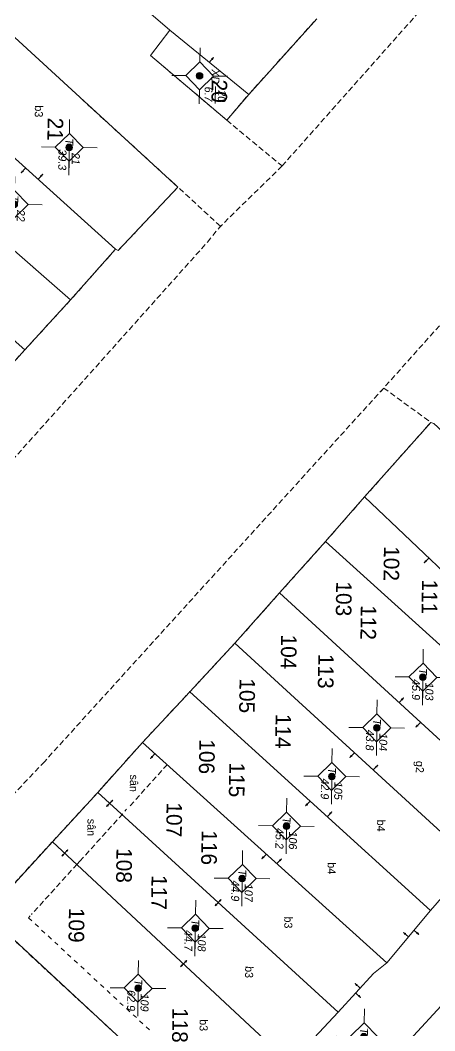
# Model space of a CAD drawing. Extents: x 601689 to 602595, y 1189742 to 1190763.
# Drawn here: x 602207.21 to 602225.83, y 1190360.97 to 1190406.31 of the extents above; entities that cross this region are included whole.
import ezdxf
from ezdxf.enums import TextEntityAlignment as Align

# ---------------------------------------------------------------- set-up
doc = ezdxf.new("R2010")
doc.units = 0
doc.header["$MEASUREMENT"] = 0
doc.linetypes.add('HIDDEN', pattern=[0.375, 0.25, -0.125])
for name, color, linetype in [('10', 250, 'Continuous'), ('11', 7, 'Continuous'), ('13', 7, 'Continuous'), ('14', 7, 'Continuous'), ('15', 7, 'Continuous'), ('16', 7, 'Continuous'), ('22', 7, 'Continuous'), ('53', 7, 'Continuous')]:
    doc.layers.add(name, color=color, linetype=linetype)
doc.layers.get('0').off()
doc.styles.add('TXT', font='vnshx.shx')

# ---------------------------------------------------------------- blocks, each defined once
blk = doc.blocks.new('NH3R')
at = {"layer": '16', "color": 7, "linetype": 'Continuous', "lineweight": 0}
for p, q in [((0, 0), (0.297, -0.005)), ((0.297, -0.005), (0.186, 0.031)), ((0.297, -0.005), (0.189, -0.033))]:
    blk.add_line(p, q, dxfattribs=at)
blk = doc.blocks.new('NH3')
at = {"layer": '16', "color": 7, "linetype": 'Continuous', "lineweight": 0}
for p, q in [((-0.199, -0.002), (-0.113, 0.021)), ((0.197, -0.012), (0.107, 0.015)), ((-0.199, -0.002), (0.197, -0.012)), ((-0.199, -0.002), (-0.116, -0.035)), ((0.197, -0.012), (0.104, -0.027))]:
    blk.add_line(p, q, dxfattribs=at)
blk = doc.blocks.new('*M1201120112011201')
at = {"layer": '13', "color": 3, "linetype": 'Continuous', "lineweight": 0}
blk.add_line((602462.049, 1189888.684), (602463.069, 1189888.684), dxfattribs=at)
at = {"layer": '13', "color": 3, "linetype": 'Continuous', "lineweight": 0, "style": 'TXT', "oblique": 7.6055}
for s, p in [('103', (602462.199, 1189888.984)), ('45.9', (602462.049, 1189888.384))]:
    blk.add_text(s, height=0.36, dxfattribs=at).set_placement(p, align=Align.MIDDLE_LEFT)
blk.add_text('T', height=0.36, dxfattribs=at).set_placement((602461.852, 1189888.684), align=Align.MIDDLE_RIGHT)
blk = doc.blocks.new('*M1204120412041204')
at = {"layer": '13', "color": 3, "linetype": 'Continuous', "lineweight": 0}
blk.add_line((602464.349, 1189886.646), (602465.369, 1189886.646), dxfattribs=at)
at = {"layer": '13', "color": 3, "linetype": 'Continuous', "lineweight": 0, "style": 'TXT', "oblique": 7.6055}
for s, p in [('104', (602464.499, 1189886.946)), ('43.8', (602464.349, 1189886.346))]:
    blk.add_text(s, height=0.36, dxfattribs=at).set_placement(p, align=Align.MIDDLE_LEFT)
blk.add_text('T', height=0.36, dxfattribs=at).set_placement((602464.152, 1189886.646), align=Align.MIDDLE_RIGHT)
blk = doc.blocks.new('*M1205120512051205')
at = {"layer": '13', "color": 3, "linetype": 'Continuous', "lineweight": 0}
blk.add_line((602478.219, 1189886.272), (602479.239, 1189886.272), dxfattribs=at)
at = {"layer": '13', "color": 3, "linetype": 'Continuous', "lineweight": 0, "style": 'TXT', "oblique": 7.6055}
for s, p in [('110', (602478.369, 1189886.572)), ('45.9', (602478.219, 1189885.972))]:
    blk.add_text(s, height=0.36, dxfattribs=at).set_placement(p, align=Align.MIDDLE_LEFT)
blk.add_text('T', height=0.36, dxfattribs=at).set_placement((602478.022, 1189886.272), align=Align.MIDDLE_RIGHT)
blk = doc.blocks.new('*M1208120812081208')
at = {"layer": '13', "color": 3, "linetype": 'Continuous', "lineweight": 0}
blk.add_line((602466.562, 1189884.658), (602467.582, 1189884.658), dxfattribs=at)
at = {"layer": '13', "color": 3, "linetype": 'Continuous', "lineweight": 0, "style": 'TXT', "oblique": 7.6055}
for s, p in [('105', (602466.712, 1189884.958)), ('42.9', (602466.562, 1189884.358))]:
    blk.add_text(s, height=0.36, dxfattribs=at).set_placement(p, align=Align.MIDDLE_LEFT)
blk.add_text('T', height=0.36, dxfattribs=at).set_placement((602466.365, 1189884.658), align=Align.MIDDLE_RIGHT)
blk = doc.blocks.new('*M1210121012101210')
at = {"layer": '13', "color": 3, "linetype": 'Continuous', "lineweight": 0}
blk.add_line((602468.817, 1189882.654), (602469.837, 1189882.654), dxfattribs=at)
at = {"layer": '13', "color": 3, "linetype": 'Continuous', "lineweight": 0, "style": 'TXT', "oblique": 7.6055}
for s, p in [('106', (602468.967, 1189882.954)), ('45.2', (602468.817, 1189882.354))]:
    blk.add_text(s, height=0.36, dxfattribs=at).set_placement(p, align=Align.MIDDLE_LEFT)
blk.add_text('T', height=0.36, dxfattribs=at).set_placement((602468.62, 1189882.654), align=Align.MIDDLE_RIGHT)
blk = doc.blocks.new('*M1213121312131213')
at = {"layer": '13', "color": 3, "linetype": 'Continuous', "lineweight": 0}
blk.add_line((602471.197, 1189880.701), (602472.217, 1189880.701), dxfattribs=at)
at = {"layer": '13', "color": 3, "linetype": 'Continuous', "lineweight": 0, "style": 'TXT', "oblique": 7.6055}
blk.add_text('T', height=0.36, dxfattribs=at).set_placement((602471, 1189880.701), align=Align.MIDDLE_RIGHT)
for s, p in [('107', (602471.347, 1189881.001)), ('44.9', (602471.197, 1189880.401))]:
    blk.add_text(s, height=0.36, dxfattribs=at).set_placement(p, align=Align.MIDDLE_LEFT)
blk = doc.blocks.new('*M1214121412141214')
at = {"layer": '13', "color": 3, "linetype": 'Continuous', "lineweight": 0}
blk.add_line((602473.459, 1189878.628), (602474.479, 1189878.628), dxfattribs=at)
at = {"layer": '13', "color": 3, "linetype": 'Continuous', "lineweight": 0, "style": 'TXT', "oblique": 7.6055}
for s, p in [('108', (602473.609, 1189878.928)), ('44.7', (602473.459, 1189878.328))]:
    blk.add_text(s, height=0.36, dxfattribs=at).set_placement(p, align=Align.MIDDLE_LEFT)
blk.add_text('T', height=0.36, dxfattribs=at).set_placement((602473.262, 1189878.628), align=Align.MIDDLE_RIGHT)
blk = doc.blocks.new('*M1217121712171217')
at = {"layer": '13', "color": 3, "linetype": 'Continuous', "lineweight": 0}
blk.add_line((602476.189, 1189876.101), (602477.209, 1189876.101), dxfattribs=at)
at = {"layer": '13', "color": 3, "linetype": 'Continuous', "lineweight": 0, "style": 'TXT', "oblique": 7.6055}
blk.add_text('T', height=0.36, dxfattribs=at).set_placement((602475.992, 1189876.101), align=Align.MIDDLE_RIGHT)
for s, p in [('109', (602476.339, 1189876.401)), ('62.9', (602476.189, 1189875.801))]:
    blk.add_text(s, height=0.36, dxfattribs=at).set_placement(p, align=Align.MIDDLE_LEFT)
blk = doc.blocks.new('CENTRD')
at = {"layer": '11', "linetype": 'Continuous', "lineweight": 0}
h = blk.add_hatch(color=2, dxfattribs=at)
edge = h.paths.add_edge_path()
edge.add_arc((0, 0), 0.15, 0, 360)
at = {"layer": '11', "color": 2, "linetype": 'Continuous', "lineweight": 0}
for p, q in [((0, 1.25), (0, 0.625)), ((0, 0.625), (-0.625, 0)), ((0.625, 0), (0, 0.625)), ((-0.625, 0), (-1.25, 0)), ((-0.625, 0), (0, -0.625)), ((0, -0.625), (0.625, 0)), ((1.25, 0), (0.625, 0)), ((0, -0.625), (0, -1.25))]:
    blk.add_line(p, q, dxfattribs=at)
blk.add_circle((0, 0), 0.15, dxfattribs=at)
blk = doc.blocks.new('B')
at = {"color": 7, "linetype": 'Continuous', "lineweight": 0}
for p, q in [((0.8, 2.62), (0.801, 5.6)), ((0.62, 2.441), (0.96, 2.78)), ((0.62, -0.969), (0.96, -0.63)), ((0.8, -4.05), (0.8, -0.81))]:
    blk.add_line(p, q, dxfattribs=at)
for points in [[(0.801, 5.6), (0.53, 5.331), (0.8, 10.21), (1.04, 4.83), (0.801, 5.6)], [(0.8, -4.05), (0.531, -4.309), (0.53, -9.429)], [(0.8, -4.05), (1.04, -4.569), (1.04, -10.289)], [(0.53, -7.289), (0.8, -6.95), (1.04, -8.139)]]:
    blk.add_lwpolyline(points, dxfattribs=at)
for points in [[(0.801, 5.6), (0.8, 10.21), (1.04, 4.83)], [(0.8, -4.05), (0.8, -6.95), (1.04, -4.569), (1.04, -8.139)]]:
    blk.add_solid(points, dxfattribs=at)
at = {"color": 7, "linetype": 'Continuous', "lineweight": 0, "style": 'TXT'}
blk.add_text('B', height=1.815, rotation=360, dxfattribs=at).set_placement((0, 0))
blk = doc.blocks.new('*M1259125912591259')
at = {"layer": '13', "color": 3, "linetype": 'Continuous', "lineweight": 0}
blk.add_line((602435.215, 1189878.267), (602435.98, 1189878.267), dxfattribs=at)
at = {"layer": '13', "color": 3, "linetype": 'Continuous', "lineweight": 0, "style": 'TXT', "oblique": 7.6055}
for s, p in [('20', (602435.365, 1189878.567)), ('6.7', (602435.215, 1189877.967))]:
    blk.add_text(s, height=0.36, dxfattribs=at).set_placement(p, align=Align.MIDDLE_LEFT)
blk.add_text('XD', height=0.36, dxfattribs=at).set_placement((602435.096, 1189878.267), align=Align.MIDDLE_RIGHT)
blk = doc.blocks.new('*M1266126612661266')
at = {"layer": '13', "color": 3, "linetype": 'Continuous', "lineweight": 0}
blk.add_line((602438.511, 1189872.461), (602439.531, 1189872.461), dxfattribs=at)
at = {"layer": '13', "color": 3, "linetype": 'Continuous', "lineweight": 0, "style": 'TXT', "oblique": 7.6055}
blk.add_text('T', height=0.36, dxfattribs=at).set_placement((602438.314, 1189872.461), align=Align.MIDDLE_RIGHT)
for s, p in [('21', (602438.661, 1189872.761)), ('39.3', (602438.511, 1189872.161))]:
    blk.add_text(s, height=0.36, dxfattribs=at).set_placement(p, align=Align.MIDDLE_LEFT)
blk = doc.blocks.new('*M1270127012701270')
at = {"layer": '13', "color": 3, "linetype": 'Continuous', "lineweight": 0}
blk.add_line((602441.1, 1189870.032), (602442.12, 1189870.032), dxfattribs=at)
at = {"layer": '13', "color": 3, "linetype": 'Continuous', "lineweight": 0, "style": 'TXT', "oblique": 7.6055}
for s, p in [('22', (602441.25, 1189870.332)), ('30.8', (602441.1, 1189869.732))]:
    blk.add_text(s, height=0.36, dxfattribs=at).set_placement(p, align=Align.MIDDLE_LEFT)
blk.add_text('T', height=0.36, dxfattribs=at).set_placement((602440.903, 1189870.032), align=Align.MIDDLE_RIGHT)

msp = doc.modelspace()

# ---------------------------------------------------------------- linework, layer by layer
at = {"layer": '10', "color": 7, "linetype": 'Continuous', "lineweight": 0}
for p, q in [((602217.47, 1190402.983), (602220.527, 1190406.382)), ((602213.93, 1190405.862), (602217.47, 1190402.983)), ((602211.495, 1190396.045), (602204.531, 1190402.311)), ((602209.474, 1190393.763), (602202.399, 1190399.951)), ((602207.423, 1190391.531), (602200.288, 1190397.739)), ((602211.495, 1190396.045), (602209.474, 1190393.763)), ((602209.474, 1190393.763), (602207.423, 1190391.531)), ((602207.423, 1190391.531), (602205.504, 1190389.408)), ((602220.925, 1190382.925), (602222.674, 1190384.922)), ((602222.674, 1190384.922), (602228.439, 1190379.453)), ((602218.854, 1190380.614), (602220.925, 1190382.925)), ((602220.925, 1190382.925), (602231.732, 1190373.127)), ((602216.853, 1190378.361), (602218.854, 1190380.614)), ((602218.854, 1190380.614), (602229.59, 1190370.766)), ((602214.823, 1190376.179), (602216.853, 1190378.361)), ((602216.853, 1190378.361), (602227.579, 1190368.533)), ((602212.702, 1190373.907), (602214.823, 1190376.179)), ((602214.823, 1190376.179), (602225.629, 1190366.37)), ((602210.691, 1190371.665), (602212.702, 1190373.907)), ((602212.702, 1190373.907), (602223.666, 1190364.017)), ((602208.66, 1190369.453), (602210.691, 1190371.665)), ((602210.691, 1190371.665), (602221.486, 1190361.807)), ((602208.66, 1190369.453), (602219.334, 1190359.516)), ((602226.239, 1190367.061), (602225.629, 1190366.37)), ((602225.629, 1190366.37), (602223.666, 1190364.017)), ((602228.659, 1190364.868), (602218.944, 1190354.311)), ((602221.486, 1190361.807), (602219.334, 1190359.516))]:
    msp.add_line(p, q, dxfattribs=at)
for points in [[(602213.93, 1190405.862), (602208.929, 1190410.171), (602211.937, 1190413.7)], [(602211.495, 1190396.045), (602211.604, 1190395.974), (602214.294, 1190398.827), (602206.412, 1190406.045)], [(602213.93, 1190405.862), (602213.064, 1190404.734), (602216.484, 1190401.827), (602217.47, 1190402.983)], [(602231.606, 1190382.889), (602225.779, 1190388.219), (602225.65, 1190388.271), (602222.674, 1190384.922)], [(602216.634, 1190356.543), (602214.107, 1190358.958), (602213.832, 1190358.661), (602205.676, 1190366.204), (602208.66, 1190369.453)], [(602223.666, 1190364.017), (602223.07, 1190363.535), (602221.486, 1190361.807)]]:
    msp.add_lwpolyline(points, dxfattribs=at)
at = {"layer": '14', "color": 6, "linetype": 'HIDDEN', "lineweight": 0}
for p, q in [((602213.818, 1190372.922), (602212.102, 1190371.016)), ((602211.818, 1190370.71), (602209.889, 1190368.576)), ((602211.991, 1190370.907), (602211.91, 1190370.819)), ((602209.767, 1190368.448), (602207.716, 1190366.186)), ((602209.889, 1190368.576), (602209.767, 1190368.448)), ((602207.665, 1190366.127), (602207.584, 1190366.037)), ((602207.584, 1190366.037), (602207.732, 1190365.906)), ((602207.88, 1190365.764), (602208.028, 1190365.631)), ((602208.166, 1190365.489), (602208.314, 1190365.357)), ((602208.462, 1190365.225), (602208.61, 1190365.083)), ((602208.759, 1190364.951), (602208.907, 1190364.82)), ((602209.055, 1190364.677), (602209.203, 1190364.545)), ((602209.341, 1190364.403), (602209.489, 1190364.271)), ((602209.637, 1190364.139), (602209.785, 1190363.997)), ((602209.933, 1190363.865), (602210.082, 1190363.733)), ((602210.231, 1190363.591), (602210.369, 1190363.459)), ((602210.517, 1190363.317), (602210.665, 1190363.185)), ((602210.813, 1190363.053), (602210.961, 1190362.911)), ((602211.109, 1190362.778), (602211.257, 1190362.647)), ((602211.405, 1190362.505), (602211.543, 1190362.373)), ((602211.692, 1190362.231), (602211.84, 1190362.099)), ((602211.988, 1190361.967), (602212.136, 1190361.824)), ((602212.284, 1190361.692), (602212.432, 1190361.561)), ((602212.57, 1190361.419), (602212.718, 1190361.287)), ((602212.866, 1190361.145), (602213.014, 1190361.013))]:
    msp.add_line(p, q, dxfattribs=at)
at = {"layer": '22', "color": 7, "linetype": 'HIDDEN', "lineweight": 0}
for p, q in [((602218.967, 1190399.773), (602245.517, 1190429.611)), ((602218.967, 1190399.773), (602245.517, 1190429.611)), ((602217.47, 1190402.983), (602220.527, 1190406.382)), ((602213.064, 1190404.734), (602216.484, 1190401.827)), ((602214.294, 1190398.827), (602210.027, 1190402.725)), ((602216.484, 1190401.827), (602217.47, 1190402.983)), ((602216.484, 1190401.827), (602218.967, 1190399.773)), ((602216.484, 1190401.827), (602218.967, 1190399.773)), ((602218.967, 1190399.773), (602216.169, 1190397.032)), ((602218.967, 1190399.773), (602216.169, 1190397.032)), ((602227.034, 1190393.722), (602223.398, 1190389.662)), ((602227.034, 1190393.722), (602223.398, 1190389.662)), ((602223.531, 1190389.81), (602225.65, 1190388.271)), ((602223.531, 1190389.81), (602225.65, 1190388.271)), ((602222.674, 1190384.922), (602225.65, 1190388.271)), ((602225.65, 1190388.271), (602225.779, 1190388.219)), ((602225.779, 1190388.219), (602231.606, 1190382.889)), ((602220.925, 1190382.925), (602222.674, 1190384.922)), ((602218.854, 1190380.614), (602220.925, 1190382.925)), ((602216.853, 1190378.361), (602218.854, 1190380.614)), ((602214.823, 1190376.179), (602216.853, 1190378.361)), ((602212.702, 1190373.907), (602214.823, 1190376.179)), ((602210.691, 1190371.665), (602212.702, 1190373.907)), ((602208.66, 1190369.453), (602210.691, 1190371.665)), ((602205.676, 1190366.204), (602208.66, 1190369.453)), ((602205.676, 1190366.204), (602213.832, 1190358.661)), ((602205.676, 1190366.204), (602209.546, 1190362.62))]:
    msp.add_line(p, q, dxfattribs=at)
for points in [[(602195.956, 1190375.688), (602200.345, 1190379.297), (602215.62, 1190396.358), (602216.199, 1190397.071), (602214.294, 1190398.827)], [(602195.956, 1190375.688), (602200.345, 1190379.297), (602215.62, 1190396.358), (602216.199, 1190397.071), (602214.294, 1190398.827)], [(602214.294, 1190398.827), (602211.604, 1190395.974), (602211.495, 1190396.045), (602209.474, 1190393.763), (602207.423, 1190391.531), (602205.504, 1190389.408), (602203.441, 1190387.035), (602203.332, 1190387.097), (602201.352, 1190384.893), (602199.432, 1190382.69), (602197.379, 1190380.348), (602197.626, 1190380.095)], [(602223.531, 1190389.81), (602208.31, 1190373.058), (602203.804, 1190368.289)], [(602223.531, 1190389.81), (602208.31, 1190373.058), (602203.804, 1190368.289)]]:
    msp.add_lwpolyline(points, dxfattribs=at)
for p in [(602217.47, 1190402.983), (602214.823, 1190376.179)]:
    msp.add_point(p, dxfattribs=at)

# ---------------------------------------------------------------- block references
at = {"color": 7, "linetype": 'Continuous', "lineweight": 0, "rotation": 269.214199256255}
msp.add_blockref('B', (602235.196, 1190366.909), dxfattribs=at)
at = {"layer": '11', "color": 2, "linetype": 'Continuous', "lineweight": 0, "rotation": 269.1680420500809}
for p in [(602215.266, 1190403.819), (602209.413, 1190400.608), (602206.947, 1190398.055), (602225.292, 1190376.837), (602223.221, 1190374.567), (602221.201, 1190372.383), (602219.165, 1190370.157), (602217.177, 1190367.806), (602215.072, 1190365.574), (602212.505, 1190362.881), (602222.646, 1190360.704)]:
    msp.add_blockref('CENTRD', p, dxfattribs=at)
at = {"layer": '13', "color": 3, "linetype": 'Continuous', "lineweight": 0, "rotation": 269.1680420500809}
for name, p in [('*M1259125912591259', (-578789.561, 1810051.959)), ('*M1266126612661266', (-578790.27, 1810052.359)), ('*M1270127012701270', (-578790.27, 1810052.359)), ('*M1201120112011201', (-578790.27, 1810052.359)), ('*M1204120412041204', (-578790.27, 1810052.359)), ('*M1208120812081208', (-578790.27, 1810052.359)), ('*M1210121012101210', (-578790.27, 1810052.359)), ('*M1213121312131213', (-578790.27, 1810052.359)), ('*M1214121412141214', (-578790.27, 1810052.359)), ('*M1217121712171217', (-578790.27, 1810052.359)), ('*M1205120512051205', (-578790.27, 1810052.359))]:
    msp.add_blockref(name, p, dxfattribs=at)
at = {"layer": '16', "color": 7, "linetype": 'Continuous', "lineweight": 0}
for name, p, xscale, yscale, rotation in [('NH3R', (602215.7, 1190404.418), 0.9999973963521416, 0.9999973963521416, 50.89012388885547), ('NH3R', (602225.556, 1190382.182), 0.9999985294037792, 0.9999985294037792, 226.5073175705689), ('NH3R', (602224.217, 1190375.689), 0.9999989486775548, 0.9999989486775548, 47.47009244890643), ('NH3R', (602225.185, 1190374.806), 0.9999989486775548, 0.9999989486775548, 227.4700924489064), ('NH3R', (602222.216, 1190373.447), 1.000001604547483, 1.000001604547483, 227.4988079610002), ('NH3R', (602223.066, 1190372.676), 1.000001604547483, 1.000001604547483, 47.49880796100015), ('NH3', (602209.223, 1190368.945), 0.9999988344346572, 0.9999988344346572, 226.9703776105526), ('NH3R', (602218.263, 1190368.901), 1.000001451880691, 1.000001451880691, 227.8766514985866), ('NH3R', (602218.737, 1190368.474), 1.000001451880691, 1.000001451880691, 47.87665149858673), ('NH3R', (602224.652, 1190365.193), 0.9999976815748776, 0.9999976815748776, 140.1773047551971), ('NH3R', (602224.887, 1190365.48), 0.9999976815748776, 0.9999976815748776, 320.1773047551972), ('NH3', (602214.556, 1190363.982), 0.9999988344346572, 0.9999988344346572, 226.9703776105526), ('NH3R', (602222.471, 1190362.883), 0.9999981260785265, 0.9999981260785265, 137.4986305810635), ('NH3R', (602222.278, 1190362.665), 0.9999981260785265, 0.9999981260785265, 317.4986305810636)]:
    msp.add_blockref(name, p, dxfattribs=dict(at, xscale=xscale, yscale=yscale, rotation=rotation))
for name, p, rotation in [('NH3R', (602207.455, 1190399.681), 228.8315695334788), ('NH3R', (602208.018, 1190399.183), 48.01846006157546), ('NH3R', (602213.264, 1190373.41), 228.5770207557386), ('NH3', (602211.224, 1190371.178), 47.59293055976773), ('NH3R', (602220.226, 1190371.274), 227.7636057313106), ('NH3R', (602220.996, 1190370.574), 47.76360573131068), ('NH3', (602216.094, 1190366.73), 47.59293055976773)]:
    msp.add_blockref(name, p, dxfattribs=dict(at, rotation=rotation))

# ---------------------------------------------------------------- texts
at = {"layer": '15', "color": 7, "linetype": 'Continuous', "lineweight": 0, "style": 'TXT'}
msp.add_text('b3', height=0.36, rotation=269.2144, dxfattribs=at).set_placement((602208.053, 1190402.493), align=Align.MIDDLE_LEFT)
for s, p in [('g2', (602224.977, 1190372.812)), ('s%%169n', (602212.136, 1190372.08)), ('s%%169n', (602210.229, 1190370.096)), ('b4', (602223.231, 1190370.176)), ('b4', (602221.015, 1190368.266)), ('b3', (602219.071, 1190365.833)), ('b3', (602217.311, 1190363.606)), ('b3', (602215.268, 1190361.225))]:
    msp.add_text(s, height=0.36, rotation=269.2144, dxfattribs=at).set_placement(p, align=Align.CENTER)
at = {"layer": '53', "color": 200, "linetype": 'Continuous', "lineweight": 0, "style": 'TXT'}
for s, p in [('20', (602216.16, 1190403.652)), ('21', (602208.796, 1190401.942)), ('102', (602223.893, 1190382.714)), ('103', (602221.751, 1190381.134)), ('111', (602225.602, 1190381.221)), ('112', (602222.857, 1190380.069)), ('104', (602219.279, 1190378.748)), ('113', (602220.946, 1190377.884)), ('105', (602217.412, 1190376.784)), ('114', (602219.03, 1190375.191)), ('106', (602215.604, 1190374.048)), ('115', (602216.95, 1190373.009)), ('107', (602214.135, 1190371.218)), ('116', (602215.708, 1190369.967)), ('108', (602211.887, 1190369.168)), ('117', (602213.46, 1190367.957)), ('109', (602209.75, 1190366.488)), ('118', (602214.399, 1190361.994))]:
    msp.add_text(s, height=0.7, rotation=269.2144, dxfattribs=at).set_placement(p, align=Align.MIDDLE_LEFT)

doc.saveas('drawing.dxf')
